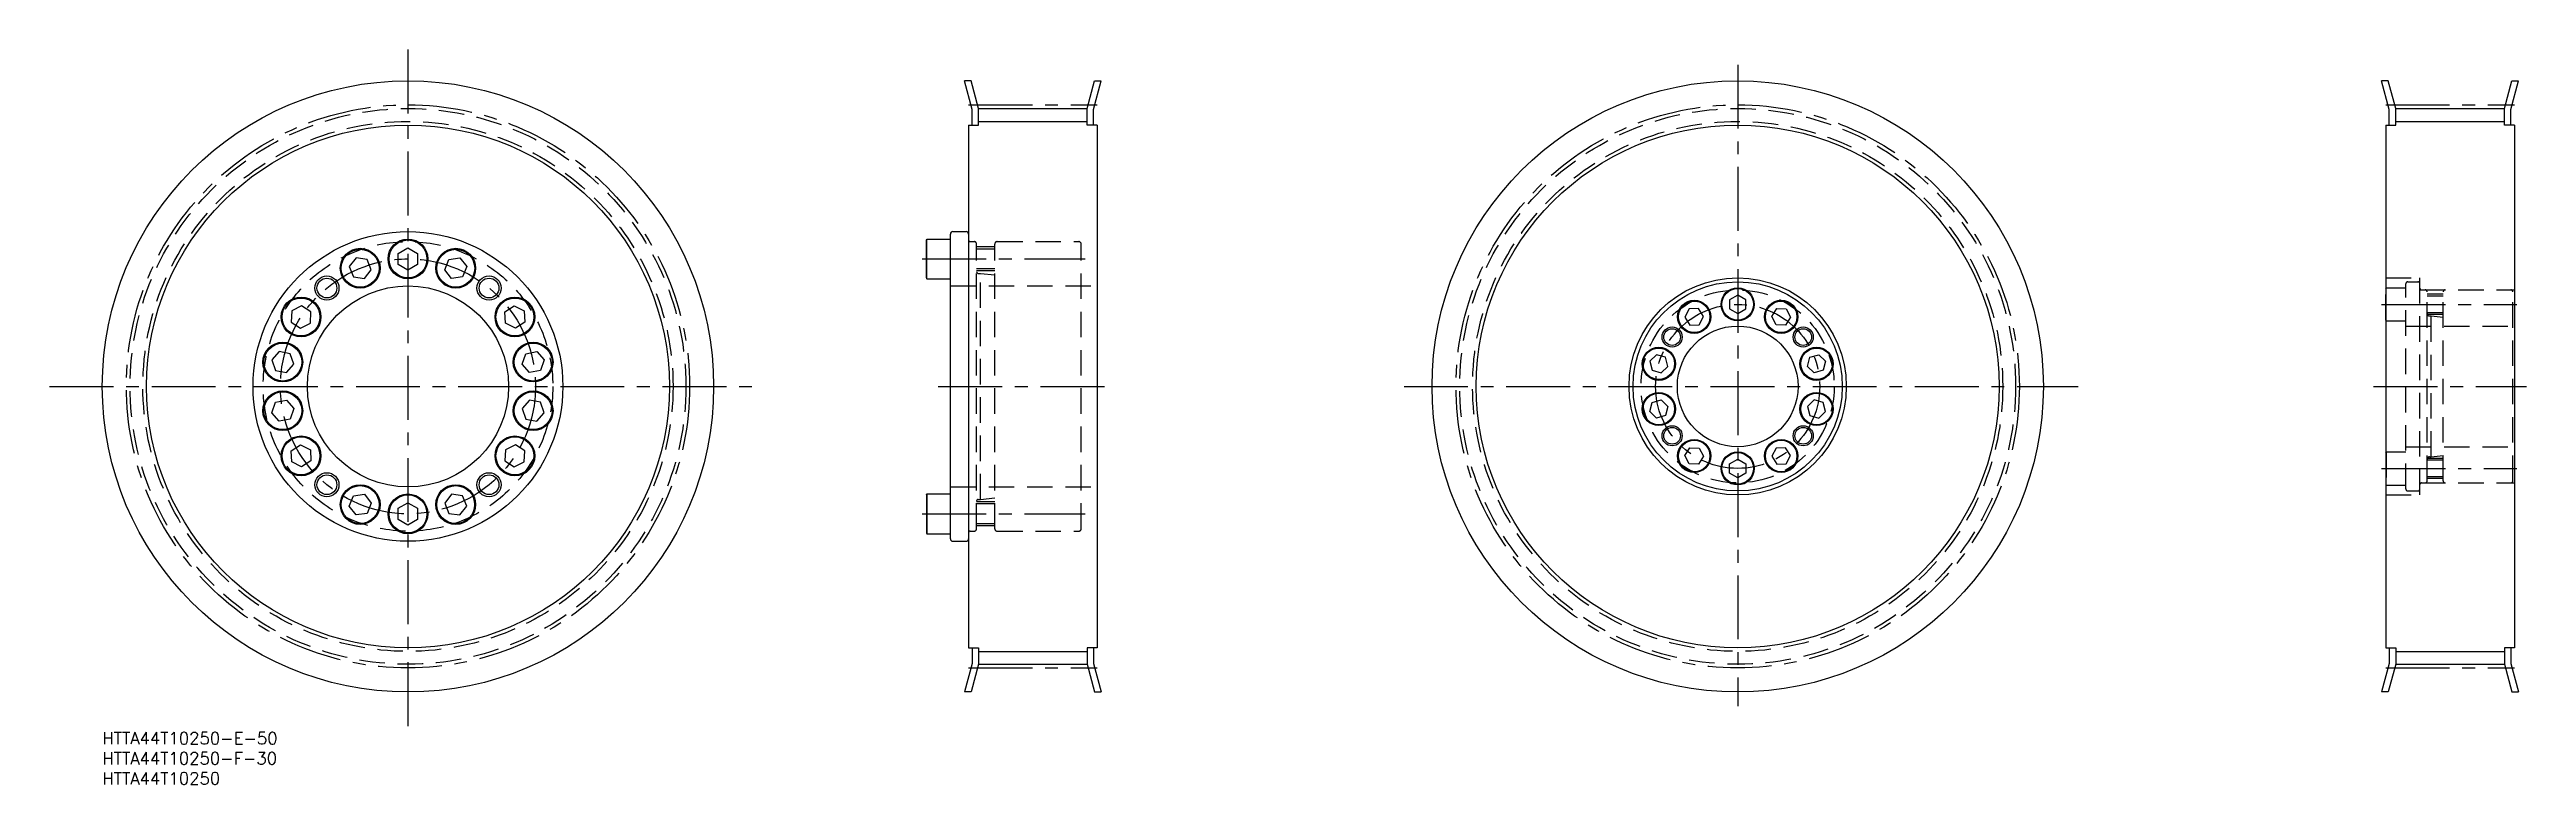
# Model space of a CAD drawing. Extents: x -13 to 603, y -13 to 170.
import ezdxf

# ---------------------------------------------------------------- set-up
doc = ezdxf.new("R2010")
doc.units = 0
doc.header["$LTSCALE"] = 0.5
doc.linetypes.add('CENTER', pattern=[50.8, 31.75, -6.35, 6.35, -6.35])
doc.linetypes.add('DASHED', pattern=[19.05, 12.7, -6.35])
for name, color, linetype in [('MSM_CENTER', 1, 'CENTER'), ('MSM_CONTINUOUS', 7, 'CONTINUOUS'), ('MSM_DASHED', 4, 'DASHED'), ('MSM_NARROW', 5, 'CONTINUOUS'), ('MSM_PART_NUMBER', 7, 'CONTINUOUS')]:
    doc.layers.add(name, color=color, linetype=linetype)
doc.styles.get("Standard").update_dxf_attribs({"font": 'txt.shx', "height": 3, "bigfont": 'bigfont.shx'})

# ---------------------------------------------------------------- blocks, each defined once
blk = doc.blocks.new('*U2')
at = {"layer": 'MSM_PART_NUMBER'}
blk.add_text('HTTA44T10250-E-50', height=3, dxfattribs=at).set_placement((0, -3))
blk = doc.blocks.new('*U3')
at = {"layer": 'MSM_PART_NUMBER'}
blk.add_text('HTTA44T10250-F-30', height=3, dxfattribs=at).set_placement((0, -8))
blk = doc.blocks.new('*U4')
at = {"layer": 'MSM_PART_NUMBER'}
blk.add_text('HTTA44T10250', height=3, dxfattribs=at).set_placement((0, -13))

msp = doc.modelspace()

# ---------------------------------------------------------------- linework, layer by layer
at = {"layer": 'MSM_CENTER'}
for p, q in [((76, 169.78), (76, 0.98)), ((406.6, 165.98), (406.6, 6.45)), ((215.38, 156.03), (247.38, 156.03)), ((567.71, 156.03), (599.71, 156.03)), ((203.88, 117.7), (244.38, 117.7)), ((566.71, 106.4), (600.31, 106.4)), ((-13.11, 86), (164.21, 86)), ((207.86, 86), (250.38, 86)), ((323.67, 86), (491.25, 86)), ((564.71, 86), (602.71, 86)), ((566.71, 65.6), (600.31, 65.6)), ((203.88, 54.3), (244.38, 54.3)), ((215.38, 15.97), (247.38, 15.97)), ((567.71, 15.97), (599.71, 15.97))]:
    msp.add_line(p, q, dxfattribs=at)
for centre, radius in [((76, 86), 70.03), ((406.6, 86), 70.03), ((76, 86), 31.7), ((406.6, 86), 20.4)]:
    msp.add_circle(centre, radius, dxfattribs=at)
at = {"layer": 'MSM_CONTINUOUS'}
for p, q in [((216.28, 154.89), (214.37, 162)), ((216.03, 162), (214.37, 162)), ((217.88, 155.1), (216.03, 162)), ((244.88, 155.1), (246.73, 162)), ((246.48, 154.89), (248.38, 162)), ((246.73, 162), (248.38, 162)), ((568.61, 154.89), (566.71, 162)), ((568.36, 162), (566.71, 162)), ((570.21, 155.1), (568.36, 162)), ((597.21, 155.1), (599.06, 162)), ((598.81, 154.89), (600.72, 162)), ((599.06, 162), (600.72, 162)), ((216.28, 151), (216.28, 154.89)), ((217.88, 151), (217.88, 155.1)), ((217.88, 155.1), (244.88, 155.1)), ((244.88, 151), (244.88, 155.1)), ((246.48, 151), (246.48, 154.89)), ((568.61, 151), (568.61, 154.89)), ((570.21, 151), (570.21, 155.1)), ((570.21, 155.1), (597.21, 155.1)), ((597.21, 151), (597.21, 155.1)), ((598.81, 151), (598.81, 154.89)), ((215.38, 151), (215.38, 21)), ((215.38, 151), (217.88, 151)), ((247.38, 151), (244.88, 151)), ((247.38, 151), (247.38, 21)), ((567.71, 151), (567.71, 21)), ((567.71, 151), (570.21, 151)), ((599.71, 151), (597.21, 151)), ((599.71, 151), (599.71, 21)), ((210.88, 48.1), (210.88, 123.9)), ((211.48, 124.5), (214.78, 124.5)), ((63.09, 117.96), (61.38, 115.78)), ((65.83, 117.58), (63.09, 117.96)), ((64.46, 117.77), (64.46, 117.77)), ((65.15, 117.67), (65.15, 117.67)), ((66.87, 115.01), (65.83, 117.58)), ((73.6, 119.09), (76, 120.47)), ((73.6, 116.31), (73.6, 119.09)), ((76, 120.47), (78.4, 119.09)), ((78.4, 119.09), (78.4, 116.31)), ((85.13, 115.01), (86.17, 117.58)), ((86.17, 117.58), (88.91, 117.96)), ((88.91, 117.96), (90.62, 115.78)), ((204.88, 122.41), (205.02, 122.65)), ((204.88, 112.99), (204.88, 122.41)), ((205.02, 112.75), (205.02, 122.65)), ((205.02, 122.65), (210.88, 122.65)), ((61.38, 115.78), (62.42, 113.21)), ((62.42, 113.21), (65.16, 112.82)), ((65.16, 112.82), (66.87, 115.01)), ((76, 114.93), (73.6, 116.31)), ((78.4, 116.31), (76, 114.93)), ((86.84, 112.82), (85.13, 115.01)), ((89.58, 113.21), (86.84, 112.82)), ((90.62, 115.78), (89.58, 113.21)), ((204.88, 112.99), (205.02, 112.75)), ((205.02, 112.75), (210.88, 112.75)), ((47.09, 104.77), (46.94, 102.01)), ((49.56, 106.03), (47.09, 104.77)), ((51.88, 104.52), (49.56, 106.03)), ((100.12, 104.52), (102.44, 106.03)), ((102.44, 106.03), (104.91, 104.77)), ((104.91, 104.77), (105.06, 102.01)), ((394.56, 105.26), (393.48, 103.22)), ((396.87, 105.34), (394.56, 105.26)), ((398.09, 103.38), (396.87, 105.34)), ((406.6, 108.71), (404.6, 107.55)), ((404.6, 107.55), (404.6, 105.25)), ((404.6, 105.25), (406.6, 104.09)), ((408.6, 107.55), (406.6, 108.71)), ((406.6, 104.09), (408.6, 105.25)), ((408.6, 105.25), (408.6, 107.55)), ((415.1, 103.38), (416.32, 105.34)), ((416.32, 105.34), (418.63, 105.26)), ((418.63, 105.26), (419.71, 103.22)), ((46.94, 102.01), (49.27, 100.5)), ((49.27, 100.5), (51.74, 101.76)), ((51.74, 101.76), (51.88, 104.52)), ((100.26, 101.76), (100.12, 104.52)), ((102.73, 100.5), (100.26, 101.76)), ((105.06, 102.01), (102.73, 100.5)), ((393.48, 103.22), (394.7, 101.26)), ((394.7, 101.26), (397.01, 101.34)), ((397.01, 101.34), (398.09, 103.38)), ((416.18, 101.34), (415.1, 103.38)), ((418.49, 101.26), (416.18, 101.34)), ((419.71, 103.22), (418.49, 101.26)), ((43.98, 94.67), (42.16, 92.58)), ((42.16, 92.58), (43.06, 89.96)), ((46.7, 94.14), (43.98, 94.67)), ((47.6, 91.52), (46.7, 94.14)), ((104.4, 91.52), (105.3, 94.14)), ((105.3, 94.14), (108.02, 94.67)), ((108.02, 94.67), (109.84, 92.58)), ((109.84, 92.58), (108.94, 89.96)), ((386.43, 93.86), (384.77, 92.26)), ((388.65, 93.23), (386.43, 93.86)), ((389.21, 90.99), (388.65, 93.23)), ((423.99, 90.99), (424.54, 93.23)), ((424.54, 93.23), (426.76, 93.86)), ((426.76, 93.86), (428.43, 92.26)), ((43.06, 89.96), (45.78, 89.43)), ((45.78, 89.43), (47.6, 91.52)), ((106.22, 89.43), (104.4, 91.52)), ((108.94, 89.96), (106.22, 89.43)), ((384.77, 92.26), (385.33, 90.02)), ((385.33, 90.02), (387.55, 89.38)), ((387.55, 89.38), (389.21, 90.99)), ((425.65, 89.38), (423.99, 90.99)), ((427.87, 90.02), (425.65, 89.38)), ((428.43, 92.26), (427.87, 90.02)), ((42.16, 79.42), (43.06, 82.04)), ((43.06, 82.04), (45.78, 82.57)), ((45.78, 82.57), (47.6, 80.48)), ((47.6, 80.48), (46.7, 77.86)), ((106.22, 82.57), (104.4, 80.48)), ((104.4, 80.48), (105.3, 77.86)), ((108.94, 82.04), (106.22, 82.57)), ((109.84, 79.42), (108.94, 82.04)), ((384.77, 79.74), (385.33, 81.98)), ((385.33, 81.98), (387.55, 82.62)), ((387.55, 82.62), (389.21, 81.01)), ((389.21, 81.01), (388.65, 78.77)), ((425.65, 82.62), (423.99, 81.01)), ((423.99, 81.01), (424.54, 78.77)), ((427.87, 81.98), (425.65, 82.62)), ((428.43, 79.74), (427.87, 81.98)), ((43.98, 77.33), (42.16, 79.42)), ((46.7, 77.86), (43.98, 77.33)), ((105.3, 77.86), (108.02, 77.33)), ((108.02, 77.33), (109.84, 79.42)), ((386.43, 78.14), (384.77, 79.74)), ((388.65, 78.77), (386.43, 78.14)), ((424.54, 78.77), (426.76, 78.14)), ((426.76, 78.14), (428.43, 79.74)), ((46.94, 69.99), (49.27, 71.5)), ((47.09, 67.23), (46.94, 69.99)), ((49.27, 71.5), (51.74, 70.24)), ((51.74, 70.24), (51.88, 67.48)), ((100.26, 70.24), (100.12, 67.48)), ((102.73, 71.5), (100.26, 70.24)), ((105.06, 69.99), (102.73, 71.5)), ((104.91, 67.23), (105.06, 69.99)), ((393.48, 68.78), (394.7, 70.74)), ((394.56, 66.74), (393.48, 68.78)), ((394.7, 70.74), (397.01, 70.66)), ((398.09, 68.62), (396.87, 66.66)), ((397.01, 70.66), (398.09, 68.62)), ((404.6, 66.75), (406.6, 67.91)), ((406.6, 67.91), (408.6, 66.75)), ((416.18, 70.66), (415.1, 68.62)), ((415.1, 68.62), (416.32, 66.66)), ((418.49, 70.74), (416.18, 70.66)), ((419.71, 68.78), (418.49, 70.74)), ((418.63, 66.74), (419.71, 68.78)), ((49.56, 65.97), (47.09, 67.23)), ((51.88, 67.48), (49.56, 65.97)), ((100.12, 67.48), (102.44, 65.97)), ((102.44, 65.97), (104.91, 67.23)), ((396.87, 66.66), (394.56, 66.74)), ((404.6, 64.45), (404.6, 66.75)), ((406.6, 63.29), (404.6, 64.45)), ((408.6, 64.45), (406.6, 63.29)), ((408.6, 66.75), (408.6, 64.45)), ((416.32, 66.66), (418.63, 66.74)), ((61.38, 56.22), (62.42, 58.79)), ((63.09, 54.04), (61.38, 56.22)), ((62.42, 58.79), (65.16, 59.18)), ((65.16, 59.18), (66.87, 56.99)), ((66.87, 56.99), (65.83, 54.42)), ((73.6, 55.69), (76, 57.07)), ((73.6, 52.91), (73.6, 55.69)), ((76, 57.07), (78.4, 55.69)), ((78.4, 55.69), (78.4, 52.91)), ((86.84, 59.18), (85.13, 56.99)), ((85.13, 56.99), (86.17, 54.42)), ((89.58, 58.79), (86.84, 59.18)), ((88.91, 54.04), (90.62, 56.22)), ((90.62, 56.22), (89.58, 58.79)), ((204.88, 59.01), (205.02, 59.25)), ((204.88, 59.01), (204.88, 49.59)), ((205.02, 59.25), (205.02, 49.35)), ((205.02, 59.25), (210.88, 59.25)), ((65.83, 54.42), (63.09, 54.04)), ((76, 51.53), (73.6, 52.91)), ((78.4, 52.91), (76, 51.53)), ((86.17, 54.42), (88.91, 54.04)), ((204.88, 49.59), (205.02, 49.35)), ((205.02, 49.35), (210.88, 49.35)), ((211.48, 47.5), (214.78, 47.5)), ((215.38, 21), (217.88, 21)), ((216.28, 21), (216.28, 17.11)), ((217.88, 21), (217.88, 16.9)), ((244.88, 21), (244.88, 16.9)), ((247.38, 21), (244.88, 21)), ((246.48, 21), (246.48, 17.11)), ((567.71, 21), (570.21, 21)), ((568.61, 21), (568.61, 17.11)), ((570.21, 21), (570.21, 16.9)), ((597.21, 21), (597.21, 16.9)), ((599.71, 21), (597.21, 21)), ((598.81, 21), (598.81, 17.11)), ((216.28, 17.11), (214.37, 10)), ((217.88, 16.9), (216.03, 10)), ((217.88, 16.9), (244.88, 16.9)), ((244.88, 16.9), (246.73, 10)), ((246.48, 17.11), (248.38, 10)), ((568.61, 17.11), (566.71, 10)), ((570.21, 16.9), (568.36, 10)), ((570.21, 16.9), (597.21, 16.9)), ((597.21, 16.9), (599.06, 10)), ((598.81, 17.11), (600.72, 10)), ((216.03, 10), (214.37, 10)), ((246.73, 10), (248.38, 10)), ((568.36, 10), (566.71, 10)), ((599.06, 10), (600.72, 10))]:
    msp.add_line(p, q, dxfattribs=at)
for centre, radius in [((76, 86), 76), ((406.6, 86), 76), ((76, 86), 65), ((406.6, 86), 65), ((76, 86), 38.5), ((64.12, 115.39), 4.95), ((64.12, 115.39), 4.71), ((76, 117.7), 4.95), ((76, 117.7), 4.71), ((87.88, 115.39), 4.95), ((87.88, 115.39), 4.71), ((76, 86), 25), ((55.84, 110.46), 2.46), ((96.16, 110.46), 2.46), ((406.6, 86), 27), ((406.6, 86), 26), ((49.41, 103.27), 4.95), ((49.41, 103.27), 4.71), ((102.59, 103.27), 4.95), ((102.59, 103.27), 4.71), ((395.79, 103.3), 4.12), ((395.79, 103.3), 3.92), ((406.6, 106.4), 4.12), ((406.6, 106.4), 3.92), ((417.41, 103.3), 4.12), ((417.41, 103.3), 3.92), ((390.3, 98.28), 2.07), ((406.6, 86), 15), ((422.89, 98.28), 2.07), ((44.88, 92.05), 4.95), ((44.88, 92.05), 4.71), ((107.12, 92.05), 4.95), ((107.12, 92.05), 4.71), ((386.99, 91.62), 4.12), ((386.99, 91.62), 3.92), ((426.21, 91.62), 4.12), ((426.21, 91.62), 3.92), ((44.88, 79.95), 4.95), ((44.88, 79.95), 4.71), ((107.12, 79.95), 4.95), ((107.12, 79.95), 4.71), ((386.99, 80.38), 4.12), ((386.99, 80.38), 3.92), ((426.21, 80.38), 4.12), ((426.21, 80.38), 3.92), ((390.3, 73.72), 2.07), ((422.89, 73.72), 2.07), ((49.41, 68.73), 4.95), ((49.41, 68.73), 4.71), ((102.59, 68.73), 4.95), ((102.59, 68.73), 4.71), ((395.79, 68.7), 4.12), ((395.79, 68.7), 3.92), ((406.6, 65.6), 4.12), ((406.6, 65.6), 3.92), ((417.41, 68.7), 4.12), ((417.41, 68.7), 3.92), ((55.84, 61.54), 2.46), ((96.16, 61.54), 2.46), ((64.12, 56.61), 4.95), ((64.12, 56.61), 4.71), ((76, 54.3), 4.95), ((76, 54.3), 4.71), ((87.87, 56.61), 4.95), ((87.87, 56.61), 4.71)]:
    msp.add_circle(centre, radius, dxfattribs=at)
for centre, start, end in [((211.48, 123.9), 90, 180), ((214.78, 123.9), 0, 90), ((211.48, 48.1), 179.99855, 269.99854), ((214.78, 48.1), 270, 0)]:
    msp.add_arc(centre, 0.6, start, end, dxfattribs=at)
at = {"layer": 'MSM_DASHED'}
for p, q in [((215.79, 122), (216.78, 122)), ((217.38, 50.6), (217.38, 121.4)), ((221.88, 120.7), (217.38, 120.7)), ((221.88, 120.16), (217.38, 120.16)), ((221.88, 50.6), (221.88, 121.4)), ((222.48, 122), (242.78, 122)), ((243.38, 50.6), (243.38, 121.4)), ((210.88, 111), (247.38, 111)), ((221.88, 115.24), (217.38, 115.24)), ((221.88, 114.7), (217.38, 114.7)), ((217.79, 114.11), (218.38, 114.11)), ((218.38, 57.89), (218.38, 114.11)), ((218.38, 114.11), (221.88, 113.72)), ((567.71, 113), (576.21, 113)), ((572.71, 60.5), (572.71, 111.5)), ((573.21, 112), (575.71, 112)), ((576.21, 110), (576.21, 113)), ((576.21, 59), (576.21, 111.5)), ((567.71, 110.32), (567.83, 110.52)), ((567.71, 102.48), (567.71, 110.32)), ((567.83, 102.27), (567.83, 110.52)), ((567.83, 110.52), (572.71, 110.52)), ((576.21, 110), (599.71, 110)), ((578.01, 62.5), (578.01, 109.5)), ((582.01, 108.9), (578.01, 108.9)), ((582.01, 108.47), (578.01, 108.47)), ((582.01, 62.5), (582.01, 109.5)), ((599.31, 62.5), (599.31, 109.5)), ((567.71, 102.48), (567.83, 102.27)), ((567.83, 102.27), (572.71, 102.27)), ((572.71, 101), (599.31, 101)), ((572.71, 98.75), (572.71, 98.75)), ((582.01, 104.33), (578.01, 104.33)), ((582.01, 103.9), (578.01, 103.9)), ((578.61, 103.52), (579.01, 103.52)), ((579.01, 68.48), (579.01, 103.52)), ((579.01, 103.52), (582.01, 103.19)), ((567.71, 69.52), (567.83, 69.72)), ((567.71, 69.52), (567.71, 61.68)), ((567.83, 69.72), (567.83, 61.47)), ((567.83, 69.72), (572.71, 69.72)), ((572.71, 71), (599.31, 71)), ((582.01, 68.1), (578.01, 68.1)), ((578.61, 68.48), (579.01, 68.48)), ((579.01, 68.48), (582.01, 68.81)), ((567.71, 61.68), (567.83, 61.47)), ((576.21, 62), (599.71, 62)), ((576.62, 62), (577.51, 62)), ((582.01, 67.67), (578.01, 67.67)), ((582.01, 63.53), (578.01, 63.53)), ((582.01, 63.1), (578.01, 63.1)), ((210.88, 61), (247.38, 61)), ((221.88, 57.3), (217.38, 57.3)), ((221.88, 56.76), (217.38, 56.76)), ((217.79, 57.89), (218.38, 57.89)), ((218.38, 57.89), (221.88, 58.28)), ((567.71, 59), (576.21, 59)), ((567.83, 61.47), (572.71, 61.47)), ((573.21, 60), (575.71, 60)), ((215.79, 50), (216.78, 50)), ((221.88, 51.84), (217.38, 51.84)), ((221.88, 51.3), (217.38, 51.3)), ((222.48, 50), (242.78, 50))]:
    msp.add_line(p, q, dxfattribs=at)
for centre, radius in [((76, 86), 69.1), ((406.6, 86), 69.1), ((76, 86), 65.9), ((406.6, 86), 65.9), ((76, 86), 36), ((406.6, 86), 24)]:
    msp.add_circle(centre, radius, dxfattribs=at)
for centre, radius, start, end in [((215.79, 122.41), 0.41, 180, 270), ((216.78, 121.4), 0.6, 0, 90), ((222.48, 121.4), 0.6, 90, 180), ((242.78, 121.4), 0.6, 0, 90), ((217.79, 114.52), 0.41, 180, 270), ((573.21, 111.5), 0.5, 90, 180.00087), ((575.71, 111.5), 0.5, 0, 90), ((576.62, 110.41), 0.41, 180, 270), ((577.51, 109.5), 0.5, 0, 90), ((582.51, 109.5), 0.5, 90, 180), ((598.81, 109.5), 0.5, 0, 90), ((578.61, 104.12), 0.6, 180, 270), ((578.61, 67.88), 0.6, 90, 180), ((576.62, 61.59), 0.41, 90, 180), ((577.51, 62.5), 0.5, 270, 0), ((582.51, 62.5), 0.5, 180, 270), ((598.81, 62.5), 0.5, 270, 0), ((217.79, 57.48), 0.41, 90, 180), ((573.21, 60.5), 0.5, 179.99913, 270), ((575.71, 60.5), 0.5, 270, 0), ((215.79, 49.59), 0.41, 90, 180), ((216.78, 50.6), 0.6, 270, 0), ((222.48, 50.6), 0.6, 180, 270), ((242.78, 50.6), 0.6, 270, 0)]:
    msp.add_arc(centre, radius, start, end, dxfattribs=at)
at = {"layer": 'MSM_NARROW'}
for p, q in [((217.88, 151.9), (244.88, 151.9)), ((570.21, 151.9), (597.21, 151.9)), ((217.88, 20.1), (244.88, 20.1)), ((570.21, 20.1), (597.21, 20.1))]:
    msp.add_line(p, q, dxfattribs=at)
for centre, radius in [((55.84, 110.46), 3), ((96.16, 110.46), 3), ((390.3, 98.28), 2.5), ((422.89, 98.28), 2.5), ((390.3, 73.72), 2.5), ((422.89, 73.72), 2.5), ((55.84, 61.54), 3), ((96.16, 61.54), 3)]:
    msp.add_circle(centre, radius, dxfattribs=at)

# ---------------------------------------------------------------- block references
at = {"layer": 'MSM_CONTINUOUS'}
for name in ['*U2', '*U3', '*U4']:
    msp.add_blockref(name, (0, 0), dxfattribs=at)

doc.saveas('drawing.dxf')
